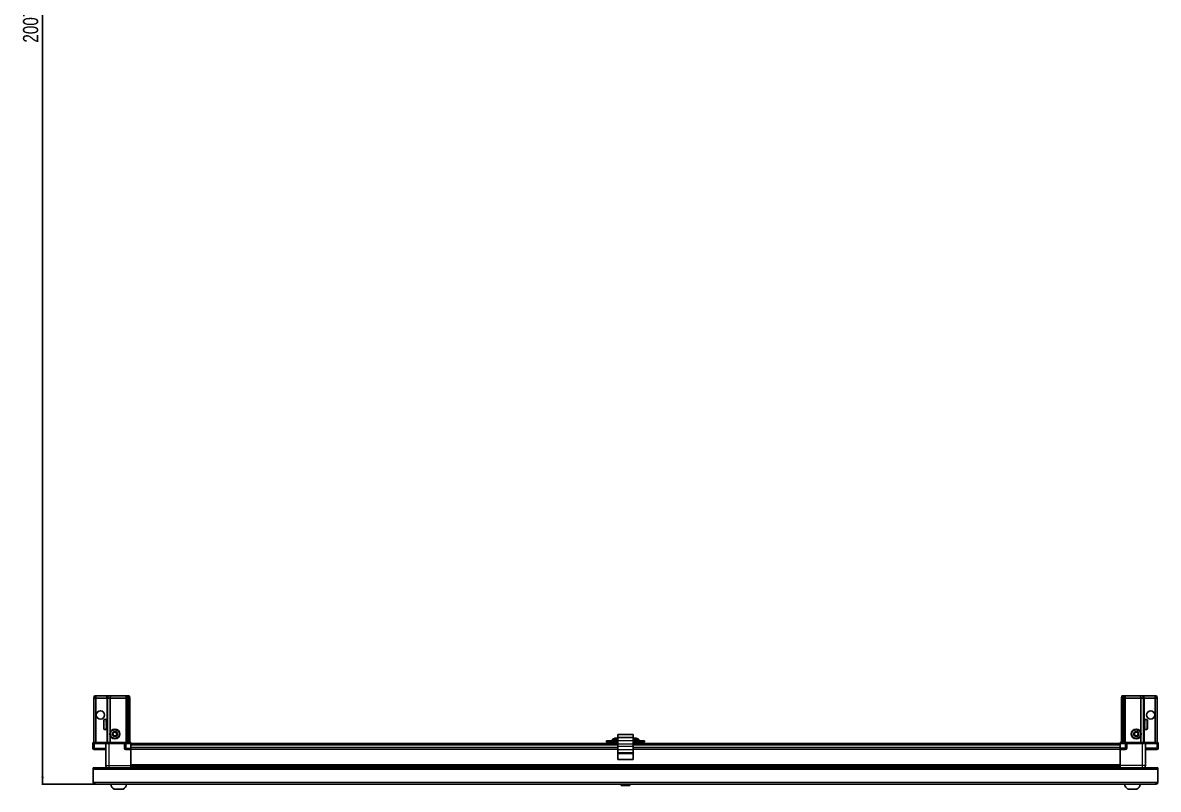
# Model space of a CAD drawing. Header units: millimetres. Extents: x 1219 to 6674, y -1682 to 1935.
# Drawn here: x 1283 to 2775, y -1682 to -675 of the extents above; entities that cross this region are included whole.
import ezdxf

# ---------------------------------------------------------------- set-up
doc = ezdxf.new("R2010")
doc.units = ezdxf.units.MM
doc.layers.add('FORMAT', color=7, linetype='Continuous')
doc.styles.add('SLDTEXTSTYLE0', font='TXT', dxfattribs={"width": 0.75})
doc.dimstyles.new('SLDDIMSTYLE0', dxfattribs={"dimtxt": 20, "dimasz": 10, "dimexe": 0, "dimexo": 0.0625, "dimgap": 5, "dimtad": 2, "dimdec": 1, "dimrnd": 1e-09, "dimzin": 12, "dimdsep": 46, "dimtxsty": 'SLDTEXTSTYLE0', "dimsah": 1, "dimcen": 0.09, "dimadec": 0, "dimazin": 3, "dimtfac": 1, "dimtofl": 0, "dimtmove": 0, "dimatfit": 3, "dimfxl": 0, "dimfrac": 2, "dimtolj": 1, "dimtzin": 12, "dimarcsym": 0})

# ---------------------------------------------------------------- blocks, each defined once
blk = doc.blocks.new('_D_11')
at = {"layer": 'FORMAT'}
for p, q in [((2068.9, 332), (1307.7, 332)), ((1308.7, 332), (1308.7, -1675)), ((1377.2, -1675), (1307.7, -1675))]:
    blk.add_line(p, q, dxfattribs=at)
for points in [[(1308.7, 332), (1307.1, 322), (1310.2, 322)], [(1308.7, -1675), (1310.2, -1665), (1307.1, -1665)]]:
    blk.add_solid(points, dxfattribs=at)
at = {"layer": 'FORMAT', "insert": (1282.9, -701), "char_height": 20, "attachment_point": 1, "rotation": 90, "style": 'SLDTEXTSTYLE0'}
blk.add_mtext('2007', dxfattribs=at)

msp = doc.modelspace()

# ---------------------------------------------------------------- linework, layer by layer
at = {"color": 7, "linetype": 'Continuous', "lineweight": 25}
for p, q in [((1376.16, -1561.99), (1376.96, -1558.99)), ((1378.66, -1561.99), (1376.16, -1561.99)), ((1376.16, -1561.99), (1376.16, -1620.29)), ((1376.96, -1558.99), (1378.81, -1558.99)), ((1378.66, -1561.99), (1378.81, -1558.99)), ((1393.16, -1561.99), (1378.66, -1561.99)), ((1378.66, -1561.99), (1378.66, -1620.29)), ((1378.81, -1558.99), (1393.16, -1558.99)), ((1393.16, -1558.99), (1394.96, -1558.99)), ((1394.16, -1561.99), (1393.16, -1561.99)), ((1394.16, -1561.99), (1394.96, -1558.99)), ((1397.66, -1561.99), (1394.16, -1561.99)), ((1394.16, -1561.99), (1394.16, -1620.29)), ((1394.96, -1558.99), (1397.99, -1558.99)), ((1397.99, -1558.99), (1397.66, -1561.99)), ((1418.16, -1561.99), (1397.66, -1561.99)), ((1397.66, -1561.99), (1397.66, -1606.49)), ((1397.99, -1558.99), (1418.16, -1558.99)), ((1418.16, -1558.99), (1419.96, -1558.99)), ((1419.16, -1561.99), (1418.16, -1561.99)), ((1419.96, -1558.99), (1419.16, -1561.99)), ((1419.16, -1561.99), (1419.16, -1620.29)), ((1420.16, -1561.99), (1419.16, -1561.99)), ((1419.96, -1558.99), (1420.7, -1558.99)), ((1420.7, -1558.99), (1420.16, -1561.99)), ((1420.16, -1561.99), (1420.16, -1620.29)), ((1421.66, -1561.99), (1420.16, -1561.99)), ((1420.7, -1558.99), (1421.2, -1558.99)), ((1421.2, -1558.99), (1422.35, -1558.99)), ((1421.2, -1558.99), (1421.66, -1561.99)), ((1421.66, -1561.99), (1421.66, -1620.29)), ((1423.16, -1561.99), (1421.66, -1561.99)), ((1422.35, -1558.99), (1423.16, -1561.99)), ((1423.16, -1561.99), (1423.16, -1620.29)), ((2726.96, -1558.99), (2726.16, -1561.99)), ((2726.16, -1561.99), (2727.66, -1561.99)), ((2726.16, -1561.99), (2726.16, -1620.29)), ((2728.11, -1558.99), (2726.96, -1558.99)), ((2728.11, -1558.99), (2727.66, -1561.99)), ((2727.66, -1561.99), (2729.16, -1561.99)), ((2727.66, -1561.99), (2727.66, -1620.29)), ((2728.61, -1558.99), (2728.11, -1558.99)), ((2728.61, -1558.99), (2729.16, -1561.99)), ((2729.35, -1558.99), (2728.61, -1558.99)), ((2729.16, -1561.99), (2730.16, -1561.99)), ((2729.16, -1561.99), (2729.16, -1620.29)), ((2729.35, -1558.99), (2730.16, -1561.99)), ((2731.16, -1558.99), (2729.35, -1558.99)), ((2730.16, -1561.99), (2730.16, -1620.29)), ((2730.16, -1561.99), (2731.16, -1561.99)), ((2751.32, -1558.99), (2731.16, -1558.99)), ((2731.16, -1561.99), (2751.66, -1561.99)), ((2751.32, -1558.99), (2751.66, -1561.99)), ((2754.35, -1558.99), (2751.32, -1558.99)), ((2751.66, -1561.99), (2751.66, -1606.49)), ((2751.66, -1561.99), (2755.16, -1561.99)), ((2755.16, -1561.99), (2754.35, -1558.99)), ((2756.16, -1558.99), (2754.35, -1558.99)), ((2755.16, -1561.99), (2755.16, -1620.29)), ((2755.16, -1561.99), (2756.16, -1561.99)), ((2770.5, -1558.99), (2756.16, -1558.99)), ((2756.16, -1561.99), (2770.66, -1561.99)), ((2770.66, -1561.99), (2770.5, -1558.99)), ((2772.35, -1558.99), (2770.5, -1558.99)), ((2770.66, -1561.99), (2770.66, -1620.29)), ((2770.66, -1561.99), (2773.16, -1561.99)), ((2773.16, -1561.99), (2772.35, -1558.99)), ((2773.16, -1561.99), (2773.16, -1620.29)), ((1388.96, -1602.19), (1388.96, -1590.79)), ((1392.16, -1589.99), (1389.76, -1589.99)), ((1392.16, -1589.99), (1392.16, -1590)), ((1392.16, -1590), (1392.66, -1590)), ((1392.16, -1590.18), (1392.66, -1590.18)), ((1392.16, -1590.18), (1392.16, -1590.4)), ((1392.16, -1590.4), (1392.66, -1590.4)), ((1392.16, -1590.98), (1392.66, -1590.98)), ((1392.16, -1590.98), (1392.16, -1591.41)), ((1392.16, -1591.41), (1392.66, -1591.41)), ((1392.16, -1592.31), (1392.66, -1592.31)), ((1392.16, -1592.31), (1392.16, -1592.91)), ((1392.16, -1592.91), (1392.66, -1592.91)), ((1392.16, -1594.06), (1392.66, -1594.06)), ((1392.16, -1594.06), (1392.16, -1594.76)), ((1392.16, -1594.76), (1392.66, -1594.76)), ((1392.16, -1596.04), (1392.66, -1596.04)), ((1392.16, -1596.04), (1392.16, -1596.78)), ((1392.16, -1596.18), (1392.66, -1596.18)), ((1392.66, -1590.18), (1392.66, -1590)), ((1392.66, -1590.4), (1392.66, -1590.18)), ((1392.66, -1590.98), (1392.66, -1590.4)), ((1392.66, -1591.41), (1392.66, -1590.98)), ((1392.66, -1592.31), (1392.66, -1591.41)), ((1392.76, -1592.09), (1392.66, -1592.09)), ((1392.66, -1592.91), (1392.66, -1592.31)), ((1392.66, -1594.06), (1392.66, -1592.91)), ((1392.66, -1594.76), (1392.66, -1594.06)), ((1392.66, -1596.04), (1392.66, -1594.76)), ((1392.66, -1596.18), (1392.66, -1596.04)), ((1392.76, -1600.89), (1392.76, -1592.09)), ((1393.64, -1593.18), (1393.16, -1592.49)), ((1393.16, -1600.49), (1393.16, -1592.49)), ((1394.12, -1592.49), (1393.64, -1593.18)), ((1393.64, -1599.8), (1393.64, -1593.18)), ((1394.16, -1592.49), (1394.12, -1592.49)), ((1394.12, -1600.49), (1394.12, -1592.49)), ((2755.19, -1592.49), (2755.16, -1592.49)), ((2755.67, -1593.18), (2755.19, -1592.49)), ((2755.19, -1592.49), (2755.19, -1600.49)), ((2756.16, -1592.49), (2755.67, -1593.18)), ((2755.67, -1593.18), (2755.67, -1599.8)), ((2756.16, -1592.49), (2756.16, -1600.49)), ((2756.66, -1592.09), (2756.56, -1592.09)), ((2756.56, -1592.09), (2756.56, -1600.89)), ((2759.56, -1589.99), (2756.66, -1589.99)), ((2757.16, -1589.99), (2756.66, -1589.99)), ((2756.66, -1589.99), (2756.66, -1590.04)), ((2756.66, -1590.04), (2756.66, -1590.32)), ((2757.16, -1590.04), (2756.66, -1590.04)), ((2757.16, -1590.32), (2756.66, -1590.32)), ((2756.66, -1590.32), (2756.66, -1590.6)), ((2757.16, -1590.6), (2756.66, -1590.6)), ((2756.66, -1590.6), (2756.66, -1591.26)), ((2757.16, -1591.26), (2756.66, -1591.26)), ((2756.66, -1591.26), (2756.66, -1591.73)), ((2756.66, -1591.73), (2756.66, -1592.71)), ((2757.16, -1591.73), (2756.66, -1591.73)), ((2757.16, -1592.71), (2756.66, -1592.71)), ((2756.66, -1592.71), (2756.66, -1593.34)), ((2756.66, -1593.34), (2756.66, -1594.53)), ((2757.16, -1593.34), (2756.66, -1593.34)), ((2757.16, -1594.53), (2756.66, -1594.53)), ((2756.66, -1594.53), (2756.66, -1595.16)), ((2757.16, -1595.16), (2756.66, -1595.16)), ((2756.66, -1595.25), (2756.66, -1596.54)), ((2757.16, -1595.25), (2756.66, -1595.25)), ((2757.16, -1590.04), (2757.16, -1589.99)), ((2757.16, -1590.6), (2757.16, -1590.32)), ((2757.16, -1591.73), (2757.16, -1591.26)), ((2757.16, -1593.34), (2757.16, -1592.71)), ((2757.16, -1595.25), (2757.16, -1594.53)), ((2760.36, -1590.79), (2760.36, -1602.19)), ((1389.76, -1602.99), (1392.16, -1602.99)), ((1392.16, -1596.68), (1392.66, -1596.68)), ((1392.16, -1596.78), (1392.66, -1596.78)), ((1392.16, -1598.06), (1392.66, -1598.06)), ((1392.16, -1598.06), (1392.16, -1598.77)), ((1392.16, -1598.77), (1392.66, -1598.77)), ((1392.16, -1599.94), (1392.66, -1599.94)), ((1392.16, -1599.94), (1392.16, -1600.54)), ((1392.16, -1600.54), (1392.66, -1600.54)), ((1392.16, -1601.47), (1392.66, -1601.47)), ((1392.16, -1601.47), (1392.16, -1601.91)), ((1392.16, -1601.91), (1392.66, -1601.91)), ((1392.16, -1602.52), (1392.66, -1602.52)), ((1392.16, -1602.52), (1392.16, -1602.76)), ((1392.16, -1602.76), (1392.66, -1602.76)), ((1392.16, -1602.98), (1392.66, -1602.98)), ((1392.16, -1602.98), (1392.16, -1602.99)), ((1392.16, -1602.98), (1392.66, -1602.98)), ((1392.66, -1596.78), (1392.66, -1596.68)), ((1392.66, -1598.06), (1392.66, -1596.78)), ((1392.66, -1598.77), (1392.66, -1598.06)), ((1392.66, -1599.94), (1392.66, -1598.77)), ((1392.66, -1600.54), (1392.66, -1599.94)), ((1392.66, -1601.47), (1392.66, -1600.54)), ((1392.66, -1600.89), (1392.76, -1600.89)), ((1392.66, -1601.91), (1392.66, -1601.47)), ((1392.66, -1602.52), (1392.66, -1601.91)), ((1392.66, -1602.76), (1392.66, -1602.52)), ((1392.66, -1602.98), (1392.66, -1602.76)), ((1392.66, -1602.98), (1392.66, -1602.98)), ((1393.16, -1600.49), (1393.64, -1599.8)), ((1393.64, -1599.8), (1394.12, -1600.49)), ((1394.12, -1600.49), (1394.16, -1600.49)), ((2064.66, -1609.64), (2084.66, -1609.64)), ((2064.66, -1613.64), (2064.66, -1609.64)), ((2084.66, -1613.64), (2084.66, -1609.64)), ((2755.16, -1600.49), (2755.19, -1600.49)), ((2755.19, -1600.49), (2755.67, -1599.8)), ((2755.67, -1599.8), (2756.16, -1600.49)), ((2756.56, -1600.89), (2756.66, -1600.89)), ((2757.16, -1596.54), (2756.66, -1596.54)), ((2757.16, -1597.02), (2756.66, -1597.02)), ((2756.66, -1597.02), (2756.66, -1597.28)), ((2756.66, -1597.28), (2756.66, -1598.55)), ((2757.16, -1597.28), (2756.66, -1597.28)), ((2757.16, -1598.55), (2756.66, -1598.55)), ((2756.66, -1598.55), (2756.66, -1599.23)), ((2756.66, -1599.23), (2756.66, -1600.35)), ((2757.16, -1599.23), (2756.66, -1599.23)), ((2757.16, -1600.35), (2756.66, -1600.35)), ((2756.66, -1600.35), (2756.66, -1600.92)), ((2756.66, -1600.92), (2756.66, -1601.78)), ((2757.16, -1600.92), (2756.66, -1600.92)), ((2757.16, -1601.78), (2756.66, -1601.78)), ((2756.66, -1601.78), (2756.66, -1602.17)), ((2756.66, -1602.17), (2756.66, -1602.69)), ((2757.16, -1602.17), (2756.66, -1602.17)), ((2757.16, -1602.69), (2756.66, -1602.69)), ((2756.66, -1602.69), (2756.66, -1602.87)), ((2756.66, -1602.87), (2756.66, -1602.99)), ((2757.16, -1602.87), (2756.66, -1602.87)), ((2756.66, -1602.99), (2759.56, -1602.99)), ((2757.16, -1597.28), (2757.16, -1596.54)), ((2757.16, -1599.23), (2757.16, -1598.55)), ((2757.16, -1600.92), (2757.16, -1600.35)), ((2757.16, -1602.17), (2757.16, -1601.78)), ((2757.16, -1602.87), (2757.16, -1602.69)), ((1375.16, -1620.29), (1374.66, -1621.16)), ((1374.66, -1621.49), (1374.66, -1621.16)), ((1374.66, -1621.49), (1376.66, -1621.49)), ((1374.66, -1621.49), (1374.66, -1627.49)), ((1376.66, -1620.29), (1375.16, -1620.29)), ((1376.66, -1620.29), (1391.46, -1620.29)), ((1391.46, -1621.49), (1376.66, -1621.49)), ((1376.66, -1621.49), (1391.46, -1621.49)), ((1391.46, -1620.29), (1391.66, -1620.29)), ((1391.66, -1621.49), (1391.46, -1621.49)), ((1391.66, -1621.49), (1391.66, -1620.29)), ((1391.66, -1620.29), (1395.66, -1620.29)), ((1395.66, -1621.49), (1391.66, -1621.49)), ((1391.66, -1621.49), (1391.66, -1650.49)), ((1395.66, -1620.29), (1415.96, -1620.29)), ((1415.96, -1621.49), (1395.66, -1621.49)), ((1397.66, -1611.49), (1397.66, -1620.29)), ((1415.96, -1620.29), (1416.16, -1620.29)), ((1416.16, -1621.49), (1415.96, -1621.49)), ((1416.16, -1621.49), (1416.16, -1620.29)), ((1416.83, -1620.29), (1416.16, -1620.29)), ((1416.16, -1621.49), (1418.16, -1621.49)), ((1416.16, -1621.49), (1416.16, -1627.49)), ((1416.83, -1620.29), (1424.66, -1620.29)), ((1424.66, -1621.16), (1418.16, -1621.16)), ((1424.66, -1621.49), (1418.16, -1621.49)), ((1418.16, -1621.49), (1424.66, -1621.49)), ((1424.66, -1620.29), (1424.66, -1621.16)), ((1424.66, -1621.16), (1424.66, -1621.16)), ((1424.66, -1621.49), (1424.66, -1621.16)), ((1424.66, -1621.49), (1424.66, -1621.49)), ((1424.66, -1621.49), (1424.66, -1627.49)), ((2064.66, -1621.64), (1424.66, -1621.64)), ((2049.66, -1619.64), (2049.66, -1618.14)), ((2049.66, -1618.14), (2051.66, -1618.14)), ((2051.66, -1619.64), (2049.66, -1619.64)), ((2051.66, -1618.14), (2051.66, -1619.64)), ((2062.91, -1618.14), (2051.66, -1618.14)), ((2062.91, -1619.64), (2051.66, -1619.64)), ((2057.41, -1616.24), (2057.41, -1618.14)), ((2059.66, -1619.64), (2059.66, -1621.64)), ((2062.91, -1619.64), (2062.91, -1618.14)), ((2062.91, -1618.14), (2064.66, -1618.14)), ((2064.66, -1619.64), (2062.91, -1619.64)), ((2063.33, -1614.65), (2063.33, -1614.66)), ((2064.66, -1613.64), (2084.66, -1613.64)), ((2064.66, -1617.62), (2064.66, -1613.64)), ((2064.66, -1621.95), (2064.66, -1617.62)), ((2064.66, -1625.18), (2064.66, -1621.95)), ((2064.66, -1629.5), (2064.66, -1625.18)), ((2084.66, -1617.62), (2084.66, -1613.64)), ((2084.66, -1621.95), (2084.66, -1617.62)), ((2084.66, -1618.14), (2086.41, -1618.14)), ((2086.41, -1619.64), (2084.66, -1619.64)), ((2724.66, -1621.64), (2084.66, -1621.64)), ((2084.66, -1625.18), (2084.66, -1621.95)), ((2084.66, -1629.5), (2084.66, -1625.18)), ((2086.41, -1618.14), (2086.41, -1619.64)), ((2097.66, -1618.14), (2086.41, -1618.14)), ((2097.66, -1619.64), (2086.41, -1619.64)), ((2088.33, -1614.65), (2088.33, -1614.66)), ((2089.66, -1621.64), (2089.66, -1619.64)), ((2091.91, -1618.14), (2091.91, -1616.24)), ((2097.66, -1619.64), (2097.66, -1618.14)), ((2097.66, -1618.14), (2099.66, -1618.14)), ((2099.66, -1619.64), (2097.66, -1619.64)), ((2099.66, -1618.14), (2099.66, -1619.64)), ((2724.66, -1621.16), (2724.66, -1620.29)), ((2724.66, -1620.29), (2732.48, -1620.29)), ((2731.16, -1621.16), (2724.66, -1621.16)), ((2724.66, -1621.49), (2724.66, -1621.16)), ((2731.16, -1621.49), (2724.66, -1621.49)), ((2724.66, -1621.49), (2724.66, -1627.49)), ((2731.16, -1621.49), (2733.16, -1621.49)), ((2733.16, -1621.49), (2731.16, -1621.49)), ((2733.16, -1620.29), (2732.48, -1620.29)), ((2733.16, -1621.49), (2733.16, -1620.29)), ((2733.16, -1620.29), (2733.36, -1620.29)), ((2733.36, -1621.49), (2733.16, -1621.49)), ((2733.16, -1621.49), (2733.16, -1627.49)), ((2733.36, -1620.29), (2753.66, -1620.29)), ((2753.66, -1621.49), (2733.36, -1621.49)), ((2751.66, -1611.49), (2751.66, -1620.29)), ((2753.66, -1620.29), (2757.66, -1620.29)), ((2757.66, -1621.49), (2753.66, -1621.49)), ((2757.66, -1621.49), (2757.66, -1620.29)), ((2757.66, -1620.29), (2757.86, -1620.29)), ((2757.86, -1621.49), (2757.66, -1621.49)), ((2757.66, -1621.49), (2757.66, -1650.49)), ((2757.86, -1620.29), (2772.66, -1620.29)), ((2772.66, -1621.49), (2757.86, -1621.49)), ((2774.16, -1620.29), (2772.66, -1620.29)), ((2772.66, -1621.49), (2774.66, -1621.49)), ((2774.66, -1621.16), (2774.16, -1620.29)), ((2774.66, -1621.16), (2774.16, -1620.29)), ((2774.66, -1621.49), (2774.66, -1621.16)), ((2774.66, -1621.49), (2774.66, -1621.16)), ((2774.66, -1621.49), (2774.66, -1621.49)), ((2774.66, -1621.49), (2774.66, -1627.49)), ((1391.66, -1629.49), (1376.66, -1629.49)), ((1424.66, -1629.49), (1418.16, -1629.49)), ((1424.66, -1627.49), (1424.66, -1629.49)), ((2064.66, -1628.84), (1424.66, -1628.84)), ((1424.66, -1650.49), (1424.66, -1629.49)), ((2064.66, -1633.27), (2064.66, -1629.5)), ((2064.66, -1634.71), (2064.66, -1633.27)), ((2064.66, -1642.44), (2064.66, -1634.71)), ((2724.66, -1628.84), (2084.66, -1628.84)), ((2084.66, -1633.27), (2084.66, -1629.5)), ((2084.66, -1634.71), (2084.66, -1633.27)), ((2084.66, -1642.44), (2084.66, -1634.71)), ((2724.66, -1627.49), (2724.66, -1629.49)), ((2724.66, -1629.49), (2731.16, -1629.49)), ((2724.66, -1650.49), (2724.66, -1629.49)), ((2757.66, -1629.49), (2772.66, -1629.49)), ((1375.16, -1653.49), (2774.16, -1653.49)), ((1375.16, -1655.59), (1375.16, -1653.49)), ((1375.16, -1672.89), (1375.16, -1655.59)), ((1390.16, -1653.39), (1377.26, -1653.39)), ((1390.16, -1653.39), (1390.16, -1653.49)), ((1424.66, -1651.51), (2724.66, -1651.51)), ((1424.66, -1651.55), (2724.66, -1651.55)), ((1448.53, -1653.34), (1424.66, -1653.34)), ((1443.16, -1653.49), (1443.16, -1653.34)), ((1443.2, -1653.49), (1443.2, -1653.34)), ((1443.47, -1653.49), (1443.47, -1653.34)), ((1443.73, -1653.49), (1443.73, -1653.34)), ((1444.38, -1653.49), (1444.38, -1653.34)), ((1444.84, -1653.49), (1444.84, -1653.34)), ((1445.81, -1653.49), (1445.81, -1653.34)), ((1446.43, -1653.49), (1446.43, -1653.34)), ((1447.62, -1653.49), (1447.62, -1653.34)), ((1448.28, -1653.49), (1448.28, -1653.34)), ((1448.33, -1653.49), (1448.33, -1653.34)), ((1449.62, -1653.34), (1448.53, -1653.34)), ((1450.35, -1653.34), (1449.62, -1653.34)), ((1449.62, -1653.49), (1449.62, -1653.34)), ((1449.62, -1653.34), (1449.62, -1653.34)), ((1449.63, -1653.49), (1449.63, -1653.34)), ((1450.13, -1653.49), (1450.13, -1653.34)), ((1450.36, -1653.34), (1450.35, -1653.34)), ((1450.36, -1653.49), (1450.36, -1653.34)), ((1450.78, -1653.34), (1450.36, -1653.34)), ((2698.53, -1653.34), (1450.78, -1653.34)), ((1451.63, -1653.49), (1451.63, -1653.34)), ((1452.32, -1653.49), (1452.32, -1653.34)), ((1453.45, -1653.49), (1453.45, -1653.34)), ((1454.02, -1653.49), (1454.02, -1653.34)), ((1454.9, -1653.49), (1454.9, -1653.34)), ((1455.3, -1653.49), (1455.3, -1653.34)), ((1455.83, -1653.49), (1455.83, -1653.34)), ((1456.02, -1653.49), (1456.02, -1653.34)), ((1456.16, -1653.49), (1456.16, -1653.34)), ((2064.66, -1642.44), (2084.66, -1642.44)), ((2693.16, -1653.49), (2693.16, -1653.34)), ((2693.33, -1653.49), (2693.33, -1653.34)), ((2693.54, -1653.49), (2693.54, -1653.34)), ((2694.1, -1653.49), (2694.1, -1653.34)), ((2694.52, -1653.49), (2694.52, -1653.34)), ((2695.42, -1653.49), (2695.42, -1653.34)), ((2696, -1653.49), (2696, -1653.34)), ((2697.15, -1653.49), (2697.15, -1653.34)), ((2697.84, -1653.49), (2697.84, -1653.34)), ((2699.12, -1653.34), (2698.53, -1653.34)), ((2699.12, -1653.49), (2699.12, -1653.34)), ((2699.13, -1653.34), (2699.12, -1653.34)), ((2699.86, -1653.34), (2699.13, -1653.34)), ((2699.29, -1653.49), (2699.29, -1653.34)), ((2699.79, -1653.49), (2699.79, -1653.34)), ((2699.86, -1653.49), (2699.86, -1653.34)), ((2700.78, -1653.34), (2699.86, -1653.34)), ((2699.86, -1653.34), (2699.86, -1653.34)), ((2724.66, -1653.34), (2700.78, -1653.34)), ((2701.15, -1653.49), (2701.15, -1653.34)), ((2701.86, -1653.49), (2701.86, -1653.34)), ((2703.03, -1653.49), (2703.03, -1653.34)), ((2703.64, -1653.49), (2703.64, -1653.34)), ((2704.58, -1653.49), (2704.58, -1653.34)), ((2705.03, -1653.49), (2705.03, -1653.34)), ((2705.65, -1653.49), (2705.65, -1653.34)), ((2705.9, -1653.49), (2705.9, -1653.34)), ((2706.14, -1653.49), (2706.14, -1653.34)), ((2706.15, -1653.49), (2706.15, -1653.34)), ((2759.16, -1653.39), (2759.16, -1653.49)), ((2759.16, -1653.39), (2772.06, -1653.39)), ((2774.16, -1653.49), (2774.16, -1655.59)), ((2774.16, -1655.59), (2774.16, -1672.89)), ((1377.26, -1672.89), (1375.16, -1672.89)), ((1377.26, -1672.89), (1377.26, -1674.99)), ((2772.06, -1674.99), (1377.26, -1674.99)), ((1402.66, -1681.59), (1414.66, -1681.59)), ((2069.86, -1674.99), (2068.87, -1675.98)), ((2068.87, -1675.98), (2068.87, -1676.49)), ((2080.44, -1675.98), (2068.87, -1675.98)), ((2080.44, -1676.49), (2068.87, -1676.49)), ((2080.44, -1675.98), (2079.46, -1674.99)), ((2080.44, -1676.49), (2080.44, -1675.98)), ((2734.66, -1681.59), (2746.66, -1681.59)), ((2774.16, -1672.89), (2772.06, -1672.89)), ((2772.06, -1674.99), (2772.06, -1672.89))]:
    msp.add_line(p, q, dxfattribs=at)
at = {"color": 8, "linetype": 'Continuous', "lineweight": 18}
for p, q in [((1393.16, -1561.99), (1393.16, -1558.99)), ((1393.16, -1561.99), (1393.16, -1592.49)), ((1418.16, -1558.99), (1418.16, -1561.99)), ((1418.16, -1561.99), (1418.16, -1620.29)), ((2731.16, -1558.99), (2731.16, -1561.99)), ((2731.16, -1561.99), (2731.16, -1620.29)), ((2756.16, -1561.99), (2756.16, -1558.99)), ((2756.16, -1561.99), (2756.16, -1592.49)), ((1389.76, -1602.99), (1389.76, -1589.99)), ((2759.56, -1589.99), (2759.56, -1602.99)), ((1393.16, -1600.49), (1393.16, -1620.29)), ((2756.16, -1600.49), (2756.16, -1620.29)), ((1376.66, -1621.49), (1376.66, -1620.29)), ((1376.66, -1621.49), (1376.66, -1627.49)), ((1391.46, -1621.49), (1391.46, -1620.29)), ((1395.66, -1621.49), (1395.66, -1620.29)), ((1395.66, -1621.49), (1395.66, -1650.49)), ((1415.96, -1621.49), (1415.96, -1620.29)), ((1418.16, -1621.49), (1418.16, -1621.16)), ((1418.16, -1621.49), (1418.16, -1627.49)), ((1424.66, -1621.49), (1424.66, -1621.16)), ((2064.66, -1623.64), (1424.66, -1623.64)), ((2057.41, -1616.24), (2062.16, -1616.24)), ((2057.6, -1615.87), (2062.16, -1615.87)), ((2062.16, -1615.87), (2064.66, -1615.87)), ((2062.16, -1616.24), (2064.66, -1616.24)), ((2064.66, -1617.62), (2084.66, -1617.62)), ((2064.66, -1621.95), (2084.66, -1621.95)), ((2064.66, -1625.18), (2084.66, -1625.18)), ((2084.66, -1615.87), (2087.16, -1615.87)), ((2084.66, -1616.24), (2087.16, -1616.24)), ((2724.66, -1623.64), (2084.66, -1623.64)), ((2087.16, -1615.87), (2091.71, -1615.87)), ((2087.16, -1616.24), (2091.91, -1616.24)), ((2731.16, -1621.49), (2731.16, -1621.16)), ((2731.16, -1621.49), (2731.16, -1627.49)), ((2733.36, -1620.29), (2733.36, -1621.49)), ((2753.66, -1621.49), (2753.66, -1620.29)), ((2753.66, -1621.49), (2753.66, -1650.49)), ((2757.86, -1620.29), (2757.86, -1621.49)), ((2772.66, -1621.49), (2772.66, -1620.29)), ((2772.66, -1621.49), (2772.66, -1627.49)), ((1374.66, -1627.49), (1376.66, -1627.49)), ((1376.66, -1627.49), (1391.66, -1627.49)), ((1376.66, -1629.49), (1376.66, -1627.49)), ((1416.16, -1627.49), (1418.16, -1627.49)), ((1418.16, -1627.49), (1424.66, -1627.49)), ((1418.16, -1627.49), (1418.16, -1629.49)), ((2064.66, -1626.84), (1424.66, -1626.84)), ((2064.66, -1629.49), (1424.66, -1629.49)), ((2064.66, -1629.5), (2084.66, -1629.5)), ((2064.66, -1633.27), (2084.66, -1633.27)), ((2064.66, -1634.71), (2084.66, -1634.71)), ((2724.66, -1626.84), (2084.66, -1626.84)), ((2724.66, -1629.49), (2084.66, -1629.49)), ((2731.16, -1627.49), (2724.66, -1627.49)), ((2733.16, -1627.49), (2731.16, -1627.49)), ((2731.16, -1627.49), (2731.16, -1629.49)), ((2772.66, -1627.49), (2757.66, -1627.49)), ((2774.66, -1627.49), (2772.66, -1627.49)), ((2772.66, -1629.49), (2772.66, -1627.49)), ((2774.16, -1655.59), (1375.16, -1655.59)), ((1377.26, -1653.49), (1377.26, -1653.39)), ((1395.66, -1650.49), (1424.66, -1650.49)), ((1424.66, -1648.89), (2724.66, -1648.89)), ((2724.66, -1650.31), (1424.66, -1650.31)), ((1424.66, -1652.76), (2724.66, -1652.76)), ((2753.66, -1650.49), (2724.66, -1650.49)), ((2772.06, -1653.49), (2772.06, -1653.39)), ((2772.06, -1672.89), (1377.26, -1672.89))]:
    msp.add_line(p, q, dxfattribs=at)
at = {"color": 7, "linetype": 'Continuous', "lineweight": 25, "flags": 128}
for points in [[(2064.66, -1614.84), (2064.65, -1614.84), (2064.33, -1614.74)], [(2085.01, -1614.74), (2084.69, -1614.83), (2084.66, -1614.84)], [(1377.26, -1653.39), (1376.85, -1653.43), (1376.62, -1653.49)], [(2772.7, -1653.49), (2772.47, -1653.43), (2772.06, -1653.39)]]:
    msp.add_lwpolyline(points, dxfattribs=at)
at = {"color": 7, "linetype": 'Continuous', "lineweight": 25}
for centre, radius in [((1384.66, -1583.99), 5.5), ((2764.66, -1583.99), 5.5), ((1403.66, -1608.99), 6.5), ((1403.66, -1608.99), 3.46), ((2745.66, -1608.99), 6.5), ((2745.66, -1608.99), 3.46)]:
    msp.add_circle(centre, radius, dxfattribs=at)
at = {"color": 8, "linetype": 'Continuous', "lineweight": 18}
for centre in [(1403.66, -1608.99), (2745.66, -1608.99)]:
    msp.add_circle(centre, 5.7, dxfattribs=at)
at = {"color": 7, "linetype": 'Continuous', "lineweight": 25}
for centre, radius, start, end in [((1389.76, -1590.79), 0.8, 90, 180), ((1393.16, -1592.09), 0.4, 180, 270), ((2756.16, -1592.09), 0.4, 270, 360), ((2759.56, -1590.79), 0.8, 0, 90), ((1389.76, -1602.19), 0.8, 180, 270), ((1393.16, -1600.89), 0.4, 90, 180), ((1403.66, -1608.99), 2.5, 147.37605, 207.37605), ((1403.66, -1608.99), 2.5, 207.37605, 267.37605), ((1403.66, -1608.99), 2.5, 87.37605, 147.37605), ((1403.66, -1608.99), 2.5, 267.37605, 327.37605), ((1403.66, -1608.99), 2.5, 27.37605, 87.37605), ((1403.66, -1608.99), 2.5, 327.37605, 27.37605), ((2745.66, -1608.99), 2.5, 134.67671, 194.67671), ((2745.66, -1608.99), 2.5, 194.67671, 254.67671), ((2745.66, -1608.99), 2.5, 74.67671, 134.67671), ((2745.66, -1608.99), 2.5, 254.67671, 314.67671), ((2745.66, -1608.99), 2.5, 14.67671, 74.67671), ((2745.66, -1608.99), 2.5, 314.67671, 14.67671), ((2756.16, -1600.89), 0.4, 0, 90), ((2759.56, -1602.19), 0.8, 270, 360), ((2057.86, -1616.24), 0.45, 124.71791, 180), ((2062.16, -1622.44), 8, 105.59831, 124.71791), ((2087.16, -1622.44), 8, 55.28209, 74.20809), ((2091.46, -1616.24), 0.45, 0, 55.28209), ((1376.66, -1627.49), 2, 180, 270), ((1418.16, -1627.49), 2, 180, 270), ((2731.16, -1627.49), 2, 270, 0), ((2772.66, -1627.49), 2, 270, 0), ((1377.26, -1672.89), 2.1, 180, 270), ((1377.26, -1672.89), 0.6, 180, 270), ((1409.68, -1671.97), 11.91, 194.70035, 233.8734), ((1407.63, -1671.97), 11.91, 306.1266, 345.29965), ((2741.68, -1671.97), 11.91, 194.70035, 233.8734), ((2739.63, -1671.97), 11.91, 306.1266, 345.29965), ((2772.06, -1672.89), 0.6, 270, 0), ((2772.06, -1672.89), 2.1, 270, 0)]:
    msp.add_arc(centre, radius, start, end, dxfattribs=at)
for centre, start_param, end_param in [((1418.16, -1617.69), 2.4188584, 3.1415927), ((2731.16, -1617.69), 3.1415927, 3.8643269)]:
    msp.add_ellipse(centre, major_axis=(0, 3.46), ratio=0.5773503, start_param=start_param, end_param=end_param, dxfattribs=at)
for points, knots in [([(1400.77, -1608.86), (1401.05, -1608.42), (1401.57, -1607.61), (1402.09, -1606.8), (1402.33, -1606.43)], [0, 0, 0, 0, 0.5346859, 1, 1, 1, 1]), ([(1402.1, -1611.42), (1402.04, -1611.31), (1401.77, -1610.78), (1401.31, -1609.9), (1400.93, -1609.16), (1400.77, -1608.86)], [0, 0, 0, 0, 0.1331247, 0.6370994, 1, 1, 1, 1]), ([(1404.98, -1611.55), (1404.47, -1611.53), (1403.51, -1611.49), (1402.55, -1611.44), (1402.1, -1611.42)], [0, 0, 0, 0, 0.5346859, 1, 1, 1, 1]), ([(1402.33, -1606.43), (1402.85, -1606.45), (1403.81, -1606.5), (1404.77, -1606.54), (1405.21, -1606.56)], [0, 0, 0, 0, 0.5346859, 1, 1, 1, 1]), ([(1406.54, -1609.12), (1406.26, -1609.56), (1405.74, -1610.37), (1405.23, -1611.18), (1404.98, -1611.55)], [0, 0, 0, 0, 0.5346859, 1, 1, 1, 1]), ([(1405.21, -1606.56), (1405.37, -1606.87), (1405.75, -1607.6), (1406.21, -1608.48), (1406.48, -1609.01), (1406.54, -1609.12)], [0, 0, 0, 0, 0.3629006, 0.8668753, 1, 1, 1, 1]), ([(2742.87, -1608.23), (2743.24, -1607.87), (2743.93, -1607.19), (2744.61, -1606.51), (2744.93, -1606.2)], [0, 0, 0, 0, 0.5346859, 1, 1, 1, 1]), ([(2743.6, -1611.02), (2743.52, -1610.69), (2743.31, -1609.89), (2743.06, -1608.93), (2742.9, -1608.35), (2742.87, -1608.23)], [0, 0, 0, 0, 0.3629006, 0.8668753, 1, 1, 1, 1]), ([(2746.39, -1611.78), (2745.89, -1611.65), (2744.96, -1611.39), (2744.04, -1611.14), (2743.6, -1611.02)], [0, 0, 0, 0, 0.5346859, 1, 1, 1, 1]), ([(2744.93, -1606.2), (2745.42, -1606.33), (2746.35, -1606.59), (2747.28, -1606.84), (2747.71, -1606.96)], [0, 0, 0, 0, 0.5346859, 1, 1, 1, 1]), ([(2748.44, -1609.75), (2748.07, -1610.12), (2747.39, -1610.79), (2746.71, -1611.47), (2746.39, -1611.78)], [0, 0, 0, 0, 0.5346859, 1, 1, 1, 1]), ([(2747.71, -1606.96), (2747.74, -1607.08), (2747.89, -1607.66), (2748.15, -1608.62), (2748.35, -1609.42), (2748.44, -1609.75)], [0, 0, 0, 0, 0.1331247, 0.6370994, 1, 1, 1, 1]), ([(2064.41, -1614.76), (2064.41, -1614.76), (2064.4, -1614.76), (2064.38, -1614.76), (2064.26, -1614.72), (2063.99, -1614.66), (2063.69, -1614.6), (2063.46, -1614.58), (2063.32, -1614.6), (2063.33, -1614.66), (2063.34, -1614.72), (2063.33, -1614.75), (2063.31, -1614.76), (2063.29, -1614.76), (2063.28, -1614.76), (2063.25, -1614.76), (2063.2, -1614.75), (2062.99, -1614.7), (2062.73, -1614.63), (2062.37, -1614.59), (2062.05, -1614.58), (2061.67, -1614.62), (2061.37, -1614.69), (2061.14, -1614.75), (2061.07, -1614.76), (2061.05, -1614.76), (2061.03, -1614.76), (2061.01, -1614.76), (2060.99, -1614.75), (2060.97, -1614.71), (2061, -1614.64), (2060.96, -1614.58), (2060.76, -1614.58), (2060.46, -1614.63), (2060.17, -1614.69), (2059.96, -1614.75), (2059.92, -1614.76), (2059.92, -1614.76)], [0, 0, 0, 0, 0.0028392, 0.0068323, 0.0178959, 0.0673466, 0.1262697, 0.1635381, 0.201111, 0.28293, 0.3109228, 0.3249617, 0.3307219, 0.3335843, 0.3364739, 0.3389857, 0.3437038, 0.3589427, 0.4317291, 0.4788261, 0.5135617, 0.5573693, 0.6405693, 0.6613161, 0.6651121, 0.6689448, 0.6715022, 0.6740537, 0.6785011, 0.6922047, 0.7560162, 0.8203204, 0.8585349, 0.9111231, 0.9690933, 0.9981781, 1, 1, 1, 1]), ([(2089.41, -1614.76), (2089.41, -1614.76), (2089.4, -1614.76), (2089.38, -1614.76), (2089.26, -1614.72), (2088.99, -1614.66), (2088.69, -1614.6), (2088.46, -1614.58), (2088.32, -1614.6), (2088.33, -1614.66), (2088.34, -1614.72), (2088.33, -1614.75), (2088.31, -1614.76), (2088.29, -1614.76), (2088.28, -1614.76), (2088.25, -1614.76), (2088.2, -1614.75), (2087.99, -1614.7), (2087.73, -1614.63), (2087.37, -1614.59), (2087.05, -1614.58), (2086.67, -1614.62), (2086.37, -1614.69), (2086.14, -1614.75), (2086.07, -1614.76), (2086.05, -1614.76), (2086.03, -1614.76), (2086.01, -1614.76), (2085.99, -1614.75), (2085.97, -1614.71), (2086, -1614.64), (2085.96, -1614.58), (2085.76, -1614.58), (2085.46, -1614.63), (2085.17, -1614.69), (2084.96, -1614.75), (2084.92, -1614.76), (2084.92, -1614.76)], [0, 0, 0, 0, 0.0028392, 0.0068323, 0.0178959, 0.0673466, 0.1262697, 0.1635381, 0.201111, 0.28293, 0.3109228, 0.3249617, 0.3307219, 0.3335843, 0.3364739, 0.3389857, 0.3437038, 0.3589427, 0.4317291, 0.4788261, 0.5135617, 0.5573693, 0.6405693, 0.6613161, 0.6651121, 0.6689448, 0.6715022, 0.6740537, 0.6785011, 0.6922047, 0.7560162, 0.8203204, 0.8585349, 0.9111231, 0.9690933, 0.9981781, 1, 1, 1, 1]), ([(1391.66, -1650.49), (1391.7, -1650.93), (1391.78, -1651.61), (1392.21, -1652.43), (1392.67, -1652.98), (1393.07, -1653.34), (1393.33, -1653.47), (1393.38, -1653.49)], [0, 0, 0, 0, 0.36301846, 0.55843766, 0.75800394, 0.95757021, 1, 1, 1, 1]), ([(1424.66, -1650.49), (1424.66, -1650.89), (1424.66, -1651.68), (1424.66, -1652.7), (1424.66, -1653.32), (1424.66, -1653.48), (1424.66, -1653.49)], [0, 0, 0, 0, 0.32552014, 0.65104028, 0.97656042, 1, 1, 1, 1]), ([(2724.66, -1650.49), (2724.66, -1650.89), (2724.66, -1651.68), (2724.66, -1652.7), (2724.66, -1653.32), (2724.66, -1653.48), (2724.66, -1653.49)], [0, 0, 0, 0, 0.3255201, 0.6510403, 0.9765604, 1, 1, 1, 1]), ([(2757.66, -1650.49), (2757.61, -1650.93), (2757.54, -1651.61), (2757.1, -1652.43), (2756.65, -1652.98), (2756.24, -1653.34), (2755.98, -1653.47), (2755.94, -1653.49)], [0, 0, 0, 0, 0.3630185, 0.5584377, 0.7580039, 0.9575702, 1, 1, 1, 1])]:
    msp.add_open_spline(points, degree=3, knots=knots, dxfattribs=at)
at = {"color": 8, "linetype": 'Continuous', "lineweight": 18}
for points in [[(1391.66, -1650.49), (1391.72, -1650.49), (1391.84, -1650.49), (1392.76, -1650.49), (1394.08, -1650.49), (1395.13, -1650.49), (1395.66, -1650.49)], [(2757.66, -1650.49), (2757.6, -1650.49), (2757.48, -1650.49), (2756.55, -1650.49), (2755.23, -1650.49), (2754.18, -1650.49), (2753.66, -1650.49)]]:
    msp.add_open_spline(points, degree=3, dxfattribs=at)
for points, knots in [([(1395.66, -1650.49), (1395.66, -1650.93), (1395.66, -1651.61), (1395.66, -1652.43), (1395.66, -1652.98), (1395.66, -1653.34), (1395.66, -1653.47), (1395.66, -1653.49)], [0, 0, 0, 0, 0.3630185, 0.5584377, 0.7580039, 0.9575702, 1, 1, 1, 1]), ([(2753.66, -1650.49), (2753.66, -1650.93), (2753.66, -1651.61), (2753.66, -1652.43), (2753.66, -1652.98), (2753.66, -1653.34), (2753.66, -1653.47), (2753.66, -1653.49)], [0, 0, 0, 0, 0.36301846, 0.55843766, 0.75800394, 0.95757021, 1, 1, 1, 1])]:
    msp.add_open_spline(points, degree=3, knots=knots, dxfattribs=at)

# ---------------------------------------------------------------- dimensions: what is measured, and where the dimension line sits
at = {"layer": 'FORMAT'}
dim = msp.add_linear_dim(base=(1308.66, -1674.99), p1=(2068.87, 332.01), p2=(1377.26, -1674.99), angle=90, dimstyle='SLDDIMSTYLE0', dxfattribs=at)
dim.commit()
dim.dimension.update_dxf_attribs({"geometry": '_D_11', "text_midpoint": (1308.66, -671.49), "dimtype": 160})

doc.saveas('drawing.dxf')
